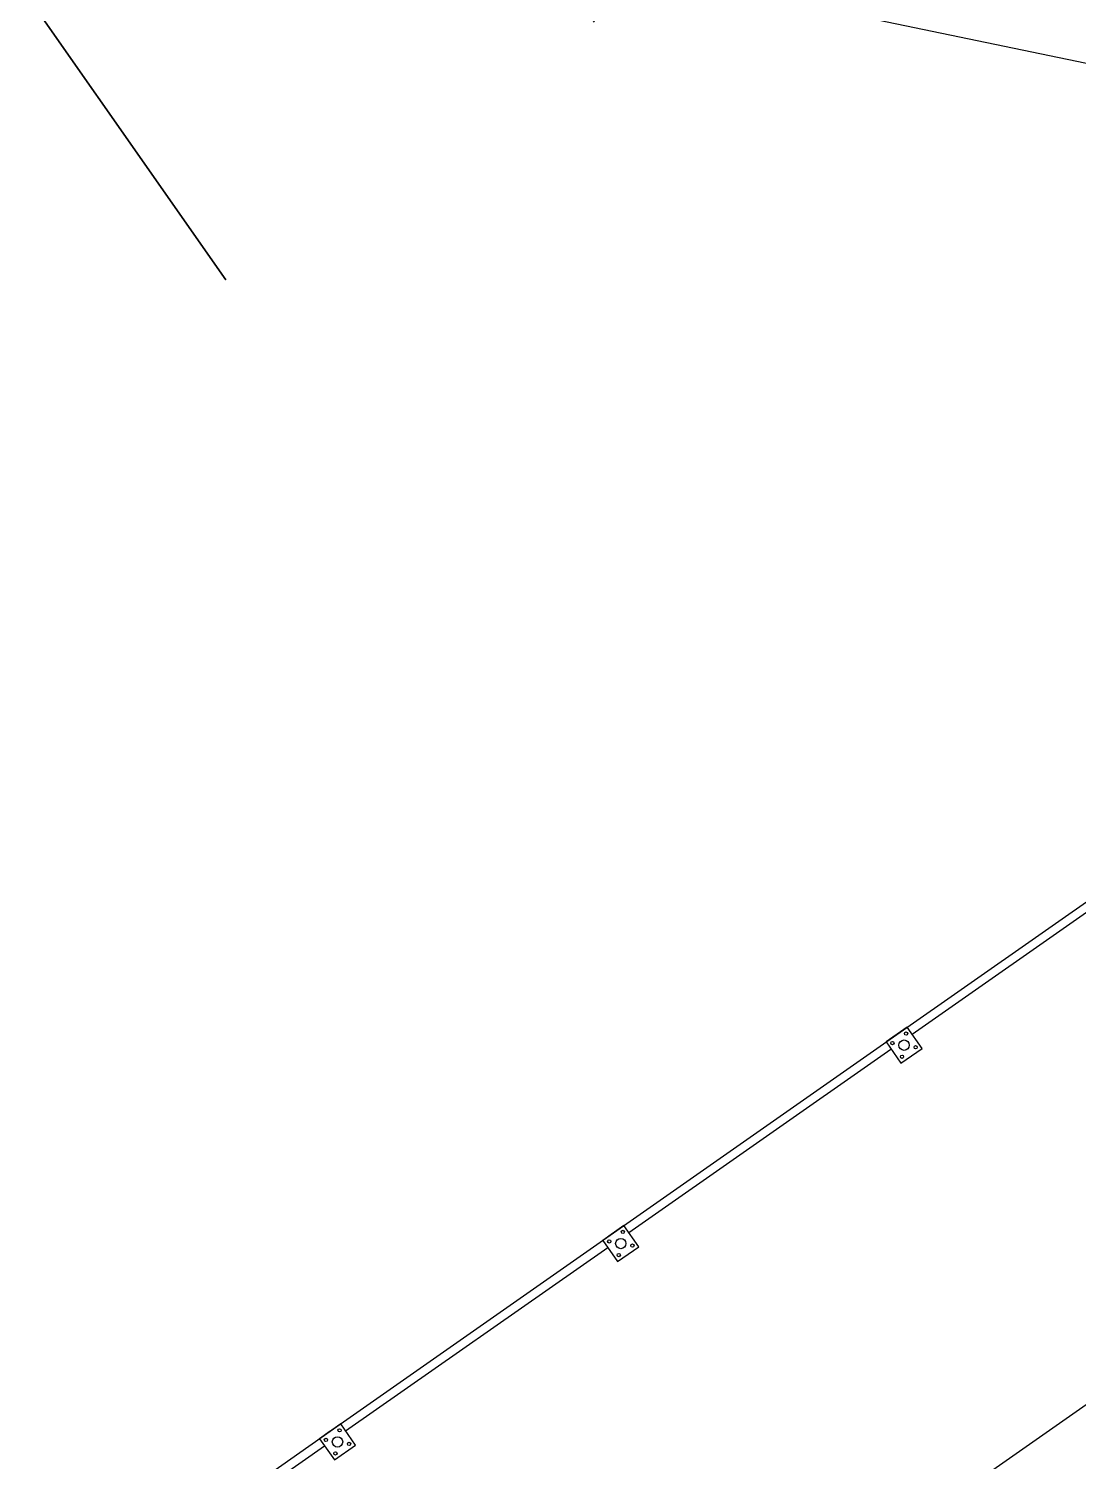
# Model space of a CAD drawing. Header units: millimetres. Extents: x 152904052 to 153933663, y 538271515 to 539240469.
# Drawn here: x 153446089 to 153452160, y 538571438 to 538579723 of the extents above; entities that cross this region are included whole.
import ezdxf

# ---------------------------------------------------------------- set-up
doc = ezdxf.new("R2010")
doc.units = ezdxf.units.MM
for name, color, linetype in [('FENC', 7, 'Continuous'), ('POWR', 5, 'Continuous'), ('SCHM', 9, 'Continuous')]:
    doc.layers.add(name, color=color, linetype=linetype)

msp = doc.modelspace()

# ---------------------------------------------------------------- linework, layer by layer
at = {"layer": 'FENC', "color": 8}
for p, q in [((153451109.7, 538573906.6), (153469583.3, 538586842)), ((153451199.1, 538573908.2), (153469549.8, 538586757.5)), ((153449471.4, 538572759.5), (153451109.7, 538573906.6)), ((153451109.7, 538573906.6), (153451047.6, 538573863.1)), ((153449560.8, 538572761), (153451076.2, 538573822.2)), ((153451047.6, 538573863.1), (153451133.6, 538573740.2)), ((153447833.1, 538571612.3), (153449471.4, 538572759.5)), ((153449471.4, 538572759.5), (153449409.3, 538572716)), ((153447922.5, 538571613.9), (153449437.9, 538572675)), ((153449409.3, 538572716), (153449495.3, 538572593.1)), ((153446194.8, 538570465.2), (153447833.1, 538571612.3)), ((153447833.1, 538571612.3), (153447770.9, 538571568.8)), ((153446284.2, 538570466.7), (153447799.6, 538571527.8)), ((153447770.9, 538571568.8), (153447857, 538571445.9))]:
    msp.add_line(p, q, dxfattribs=at)
for points in [[(153451133.6, 538573740.2), (153451256.5, 538573826.3), (153451170.4, 538573949.1), (153451047.6, 538573863.1)], [(153449495.3, 538572593.1), (153449618.2, 538572679.1), (153449532.1, 538572802), (153449409.3, 538572716)], [(153447857, 538571445.9), (153447979.9, 538571532), (153447893.8, 538571654.8), (153447770.9, 538571568.8)]]:
    msp.add_lwpolyline(points, close=True, dxfattribs=at)
for centre, radius in [((153451163.8, 538573911.7), 9.49), ((153451085, 538573856.5), 9.49), ((153451152, 538573844.7), 30), ((153451152, 538573844.7), 30), ((153451219, 538573832.9), 9.49), ((153451140.2, 538573777.7), 9.49), ((153449525.5, 538572764.5), 9.49), ((153449446.7, 538572709.4), 9.49), ((153449513.7, 538572697.5), 30), ((153449513.7, 538572697.5), 30), ((153449580.7, 538572685.7), 9.49), ((153449501.9, 538572630.5), 9.49), ((153447808.4, 538571562.2), 9.49), ((153447875.4, 538571550.4), 30), ((153447875.4, 538571550.4), 30), ((153447887.2, 538571617.4), 9.49), ((153447863.6, 538571483.4), 9.49), ((153447942.4, 538571538.6), 9.49)]:
    msp.add_circle(centre, radius, dxfattribs=at)
at = {"layer": 'POWR', "color": 7}
msp.add_lwpolyline([(153469780.4, 538584074.6), (153471663.2, 538581385.6), (153446937.2, 538564042.2), (153445040.3, 538566751.3), (153469780.4, 538584074.6)], dxfattribs=at)
at = {"layer": 'SCHM'}
for points in [[(153436402.5, 538589589.5), (153437311.5, 538586639.5), (153440093.5, 538583972.5), (153445260.5, 538580965.5), (153454289.5, 538579092.5), (153460138.5, 538579433.5), (153467139.5, 538580285.5), (153471897.5, 538583044.6), (153474644.5, 538585391.6), (153477152.5, 538588096.6), (153480138.5, 538591359.6)], [(153447229.3, 538578270), (153444246.7, 538582529.6), (153446376.5, 538584020.9), (153449359.1, 538579761.3)], [(153445099.5, 538576778.7), (153442116.9, 538581038.3), (153444246.7, 538582529.6), (153447229.3, 538578270)]]:
    msp.add_lwpolyline(points, dxfattribs=at)

doc.saveas('drawing.dxf')
